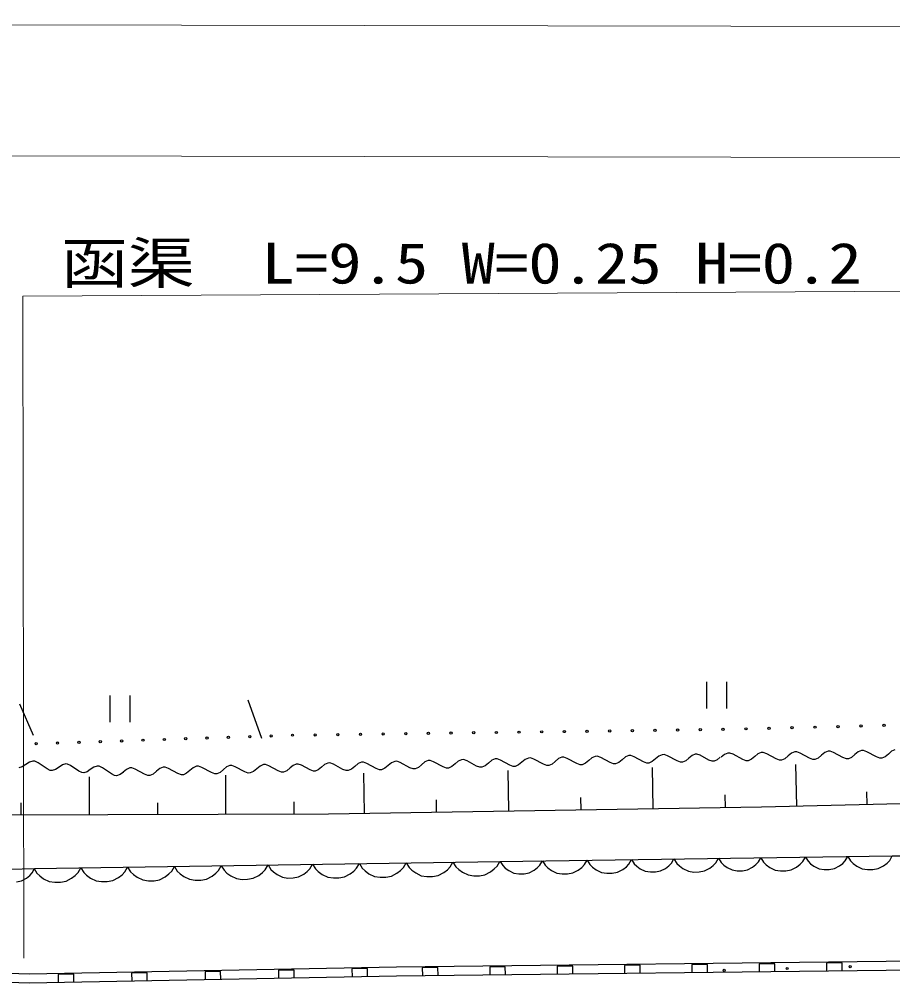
# Model space of a CAD drawing. Units: millimetres on the paper. Extents: x 40 to 680, y 20 to 380.
# Drawn here: x 453.3 to 492.49, y 282.95 to 326.18 of the extents above; entities that cross this region are included whole.
import ezdxf
from ezdxf.enums import TextEntityAlignment as Align

# ---------------------------------------------------------------- set-up
doc = ezdxf.new("R2010")
doc.units = ezdxf.units.MM
doc.layers.add('M-BGD', color=7, linetype='Continuous', lineweight=25)
doc.layers.add('M-STR-HTXT', color=7, linetype='Continuous', lineweight=13)
doc.styles.add('ＭＳ ゴシック', font='')
doc.styles.get('ＭＳ ゴシック').set_extended_font_data('MS Gothic')

msp = doc.modelspace()

# ---------------------------------------------------------------- linework, layer by layer
at = {"layer": 'M-BGD'}
for p, q in [((484.143, 296.447), (484.143, 295.247)), ((485.055, 295.247), (485.055, 296.447)), ((457.361, 295.837), (457.361, 294.637)), ((458.273, 294.637), (458.273, 295.837)), ((453.316, 295.461), (453.93, 294.05)), ((463.562, 295.645), (464.176, 293.927)), ((480.647, 293.142), (480.499, 293.078)), ((480.737, 293.144), (480.647, 293.142)), ((480.889, 293.088), (480.737, 293.144)), ((481.998, 293.116), (481.851, 292.992)), ((482.147, 293.179), (481.998, 293.116)), ((482.237, 293.182), (482.147, 293.179)), ((482.388, 293.125), (482.237, 293.182)), ((482.814, 292.896), (482.388, 293.125)), ((483.488, 293.145), (483.351, 293.03)), ((483.627, 293.204), (483.488, 293.145)), ((483.711, 293.207), (483.627, 293.204)), ((483.852, 293.154), (483.711, 293.207)), ((484.249, 292.94), (483.852, 293.154)), ((484.948, 293.189), (484.8, 293.066)), ((485.097, 293.251), (484.948, 293.189)), ((485.187, 293.253), (485.097, 293.251)), ((485.338, 293.196), (485.187, 293.253)), ((485.762, 292.964), (485.338, 293.196)), ((486.448, 293.217), (486.3, 293.094)), ((486.596, 293.28), (486.448, 293.217)), ((486.686, 293.282), (486.596, 293.28)), ((486.838, 293.224), (486.686, 293.282)), ((487.262, 292.992), (486.838, 293.224)), ((487.8, 293.123), (487.652, 293)), ((487.947, 293.245), (487.8, 293.123)), ((488.096, 293.308), (487.947, 293.245)), ((488.186, 293.31), (488.096, 293.308)), ((488.337, 293.253), (488.186, 293.31)), ((488.762, 293.021), (488.337, 293.253)), ((489.299, 293.151), (489.152, 293.028)), ((489.447, 293.274), (489.299, 293.151)), ((489.596, 293.337), (489.447, 293.274)), ((489.686, 293.339), (489.596, 293.337)), ((489.837, 293.281), (489.686, 293.339)), ((490.261, 293.049), (489.837, 293.281)), ((490.799, 293.18), (490.651, 293.057)), ((490.947, 293.302), (490.799, 293.18)), ((491.096, 293.365), (490.947, 293.302)), ((491.186, 293.367), (491.096, 293.365)), ((491.337, 293.31), (491.186, 293.367)), ((491.761, 293.078), (491.337, 293.31)), ((492.299, 293.208), (492.151, 293.085)), ((492.446, 293.331), (492.299, 293.208)), ((492.595, 293.394), (492.446, 293.331)), ((453.596, 292.74), (453.437, 292.632)), ((453.755, 292.847), (453.596, 292.74)), ((453.909, 292.895), (453.755, 292.847)), ((453.999, 292.888), (453.909, 292.895)), ((454.144, 292.817), (453.999, 292.888)), ((454.544, 292.544), (454.144, 292.817)), ((455.24, 292.722), (455.091, 292.621)), ((455.384, 292.767), (455.24, 292.722)), ((455.468, 292.76), (455.384, 292.767)), ((455.603, 292.693), (455.468, 292.76)), ((455.976, 292.439), (455.603, 292.693)), ((462.753, 292.695), (462.604, 292.631)), ((462.843, 292.697), (462.753, 292.695)), ((462.994, 292.641), (462.843, 292.697)), ((464.252, 292.732), (464.104, 292.668)), ((464.342, 292.734), (464.252, 292.732)), ((464.494, 292.678), (464.342, 292.734)), ((465.594, 292.698), (465.457, 292.582)), ((465.732, 292.757), (465.594, 292.698)), ((465.816, 292.759), (465.732, 292.757)), ((465.958, 292.707), (465.816, 292.759)), ((466.355, 292.493), (465.958, 292.707)), ((467.003, 292.741), (466.856, 292.617)), ((467.152, 292.805), (467.003, 292.741)), ((467.241, 292.807), (467.152, 292.805)), ((467.393, 292.751), (467.241, 292.807)), ((467.819, 292.521), (467.393, 292.751)), ((468.503, 292.778), (468.356, 292.655)), ((468.651, 292.842), (468.503, 292.778)), ((468.741, 292.844), (468.651, 292.842)), ((468.892, 292.788), (468.741, 292.844)), ((469.318, 292.559), (468.892, 292.788)), ((469.855, 292.692), (469.708, 292.568)), ((470.002, 292.816), (469.855, 292.692)), ((470.151, 292.88), (470.002, 292.816)), ((470.241, 292.882), (470.151, 292.88)), ((470.392, 292.826), (470.241, 292.882)), ((470.818, 292.596), (470.392, 292.826)), ((471.355, 292.73), (471.208, 292.606)), ((471.502, 292.853), (471.355, 292.73)), ((471.65, 292.917), (471.502, 292.853)), ((471.74, 292.919), (471.65, 292.917)), ((471.892, 292.863), (471.74, 292.919)), ((472.317, 292.634), (471.892, 292.863)), ((472.854, 292.767), (472.707, 292.643)), ((473.001, 292.891), (472.854, 292.767)), ((473.15, 292.955), (473.001, 292.891)), ((473.24, 292.957), (473.15, 292.955)), ((473.391, 292.901), (473.24, 292.957)), ((473.817, 292.671), (473.391, 292.901)), ((474.207, 292.681), (474.058, 292.617)), ((474.354, 292.805), (474.207, 292.681)), ((474.501, 292.928), (474.354, 292.805)), ((474.649, 292.992), (474.501, 292.928)), ((474.739, 292.994), (474.649, 292.992)), ((474.891, 292.938), (474.739, 292.994)), ((475.316, 292.709), (474.891, 292.938)), ((475.468, 292.652), (475.316, 292.709)), ((475.706, 292.718), (475.558, 292.655)), ((475.853, 292.842), (475.706, 292.718)), ((476, 292.966), (475.853, 292.842)), ((476.149, 293.03), (476, 292.966)), ((476.239, 293.032), (476.149, 293.03)), ((476.39, 292.976), (476.239, 293.032)), ((476.816, 292.746), (476.39, 292.976)), ((476.967, 292.69), (476.816, 292.746)), ((477.057, 292.692), (476.967, 292.69)), ((477.206, 292.756), (477.057, 292.692)), ((477.353, 292.88), (477.206, 292.756)), ((477.5, 293.003), (477.353, 292.88)), ((477.648, 293.067), (477.5, 293.003)), ((477.738, 293.069), (477.648, 293.067)), ((477.89, 293.013), (477.738, 293.069)), ((478.316, 292.784), (477.89, 293.013)), ((478.467, 292.727), (478.316, 292.784)), ((478.557, 292.73), (478.467, 292.727)), ((478.705, 292.793), (478.557, 292.73)), ((478.852, 292.917), (478.705, 292.793)), ((478.999, 293.041), (478.852, 292.917)), ((479.148, 293.104), (478.999, 293.041)), ((479.238, 293.107), (479.148, 293.104)), ((479.389, 293.051), (479.238, 293.107)), ((479.815, 292.821), (479.389, 293.051)), ((479.967, 292.765), (479.815, 292.821)), ((480.056, 292.767), (479.967, 292.765)), ((480.205, 292.831), (480.056, 292.767)), ((480.352, 292.955), (480.205, 292.831)), ((480.499, 293.078), (480.352, 292.955)), ((481.315, 292.859), (480.889, 293.088)), ((481.466, 292.802), (481.315, 292.859)), ((481.556, 292.805), (481.466, 292.802)), ((481.704, 292.868), (481.556, 292.805)), ((481.851, 292.992), (481.704, 292.868)), ((482.966, 292.84), (482.814, 292.896)), ((483.056, 292.842), (482.966, 292.84)), ((483.204, 292.906), (483.056, 292.842)), ((483.351, 293.03), (483.204, 292.906)), ((484.391, 292.887), (484.249, 292.94)), ((484.475, 292.89), (484.391, 292.887)), ((484.613, 292.949), (484.475, 292.89)), ((484.751, 293.065), (484.613, 292.949)), ((485.913, 292.907), (485.762, 292.964)), ((486.003, 292.909), (485.913, 292.907)), ((486.152, 292.971), (486.003, 292.909)), ((486.3, 293.094), (486.152, 292.971)), ((487.413, 292.935), (487.262, 292.992)), ((487.503, 292.937), (487.413, 292.935)), ((487.652, 293), (487.503, 292.937)), ((488.187, 290.872), (488.143, 292.745)), ((488.913, 292.964), (488.762, 293.021)), ((489.003, 292.965), (488.913, 292.964)), ((489.152, 293.028), (489.003, 292.965)), ((490.413, 292.992), (490.261, 293.049)), ((490.503, 292.994), (490.413, 292.992)), ((490.651, 293.057), (490.503, 292.994)), ((491.912, 293.021), (491.761, 293.078)), ((492.002, 293.022), (491.912, 293.021)), ((492.151, 293.085), (492.002, 293.022)), ((453.437, 292.632), (453.283, 292.584)), ((454.688, 292.473), (454.544, 292.544)), ((454.778, 292.466), (454.688, 292.473)), ((454.932, 292.514), (454.778, 292.466)), ((455.091, 292.621), (454.932, 292.514)), ((456.111, 292.372), (455.976, 292.439)), ((456.195, 292.366), (456.111, 292.372)), ((456.339, 292.41), (456.195, 292.366)), ((456.487, 292.511), (456.339, 292.41)), ((456.646, 292.619), (456.487, 292.511)), ((456.8, 292.667), (456.646, 292.619)), ((456.89, 292.66), (456.8, 292.667)), ((457.035, 292.588), (456.89, 292.66)), ((457.435, 292.316), (457.035, 292.588)), ((457.579, 292.244), (457.435, 292.316)), ((457.823, 292.285), (457.669, 292.237)), ((457.982, 292.393), (457.823, 292.285)), ((458.106, 292.518), (457.959, 292.395)), ((458.254, 292.582), (458.106, 292.518)), ((458.344, 292.584), (458.254, 292.582)), ((458.496, 292.528), (458.344, 292.584)), ((458.922, 292.299), (458.496, 292.528)), ((459.073, 292.243), (458.922, 292.299)), ((459.311, 292.308), (459.163, 292.245)), ((459.458, 292.432), (459.311, 292.308)), ((459.605, 292.556), (459.458, 292.432)), ((459.754, 292.62), (459.605, 292.556)), ((459.844, 292.622), (459.754, 292.62)), ((459.995, 292.566), (459.844, 292.622)), ((460.421, 292.336), (459.995, 292.566)), ((460.573, 292.28), (460.421, 292.336)), ((460.663, 292.282), (460.573, 292.28)), ((460.811, 292.346), (460.663, 292.282)), ((460.958, 292.47), (460.811, 292.346)), ((461.105, 292.593), (460.958, 292.47)), ((461.253, 292.657), (461.105, 292.593)), ((461.343, 292.659), (461.253, 292.657)), ((461.495, 292.603), (461.343, 292.659)), ((461.921, 292.374), (461.495, 292.603)), ((462.072, 292.317), (461.921, 292.374)), ((462.162, 292.32), (462.072, 292.317)), ((462.311, 292.383), (462.162, 292.32)), ((462.457, 292.507), (462.311, 292.383)), ((462.604, 292.631), (462.457, 292.507)), ((462.576, 290.516), (462.572, 292.263)), ((463.42, 292.411), (462.994, 292.641)), ((463.572, 292.355), (463.42, 292.411)), ((463.662, 292.357), (463.572, 292.355)), ((463.81, 292.421), (463.662, 292.357)), ((463.957, 292.545), (463.81, 292.421)), ((464.104, 292.668), (463.957, 292.545)), ((464.92, 292.449), (464.494, 292.678)), ((465.071, 292.392), (464.92, 292.449)), ((465.161, 292.395), (465.071, 292.392)), ((465.31, 292.458), (465.161, 292.395)), ((465.457, 292.582), (465.31, 292.458)), ((466.496, 292.44), (466.355, 292.493)), ((466.58, 292.442), (466.496, 292.44)), ((466.719, 292.502), (466.58, 292.442)), ((466.856, 292.617), (466.719, 292.502)), ((467.97, 292.465), (467.819, 292.521)), ((468.06, 292.467), (467.97, 292.465)), ((468.209, 292.531), (468.06, 292.467)), ((468.356, 292.655), (468.209, 292.531)), ((468.79, 290.554), (468.762, 292.343)), ((469.47, 292.502), (469.318, 292.559)), ((469.56, 292.505), (469.47, 292.502)), ((469.708, 292.568), (469.56, 292.505)), ((470.969, 292.54), (470.818, 292.596)), ((471.059, 292.542), (470.969, 292.54)), ((471.208, 292.606), (471.059, 292.542)), ((472.469, 292.577), (472.317, 292.634)), ((472.559, 292.58), (472.469, 292.577)), ((472.707, 292.643), (472.559, 292.58)), ((473.968, 292.615), (473.817, 292.671)), ((474.058, 292.617), (473.968, 292.615)), ((475.268, 290.657), (475.24, 292.476)), ((475.558, 292.655), (475.468, 292.652)), ((481.747, 290.759), (481.718, 292.61)), ((456.451, 290.499), (456.447, 292.184)), ((457.669, 292.237), (457.579, 292.244)), ((459.163, 292.245), (459.073, 292.243)), ((491.349, 290.946), (491.336, 291.506)), ((453.389, 290.49), (453.387, 291.018)), ((459.514, 290.507), (459.512, 291.022)), ((465.639, 290.524), (465.638, 291.058)), ((472.029, 290.605), (472.021, 291.147)), ((478.508, 290.708), (478.499, 291.258)), ((484.986, 290.81), (484.977, 291.37)), ((486.606, 290.836), (502.416, 291.204)), ((451.858, 290.486), (467.17, 290.529)), ((467.17, 290.529), (486.606, 290.836)), ((453.983, 288.069), (474.859, 288.392)), ((472.637, 288.147), (472.76, 288.359)), ((472.76, 288.359), (472.889, 288.151)), ((474.737, 288.18), (474.859, 288.392)), ((474.859, 288.392), (492.475, 288.638)), ((474.877, 288.392), (474.993, 288.204)), ((476.665, 288.227), (476.777, 288.419)), ((476.777, 288.419), (476.899, 288.22)), ((478.659, 288.245), (478.776, 288.447)), ((478.776, 288.447), (478.899, 288.248)), ((480.659, 288.273), (480.776, 288.474)), ((480.776, 288.474), (480.893, 288.286)), ((482.565, 288.309), (482.676, 288.501)), ((482.676, 288.501), (482.799, 288.303)), ((484.559, 288.327), (484.676, 288.529)), ((484.676, 288.529), (484.792, 288.341)), ((486.352, 288.248), (486.464, 288.364)), ((486.464, 288.364), (486.576, 288.555)), ((486.576, 288.555), (486.698, 288.357)), ((488.34, 288.26), (488.458, 288.382)), ((488.458, 288.382), (488.575, 288.583)), ((488.575, 288.583), (488.692, 288.395)), ((488.692, 288.395), (488.808, 288.283)), ((490.252, 288.303), (490.364, 288.418)), ((490.364, 288.418), (490.475, 288.61)), ((490.475, 288.61), (490.598, 288.412)), ((490.598, 288.412), (490.72, 288.293)), ((492.24, 288.315), (492.358, 288.436)), ((492.358, 288.436), (492.475, 288.638)), ((492.475, 288.638), (502.013, 288.699)), ((449.614, 287.946), (453.983, 288.069)), ((453.876, 287.874), (453.983, 288.069)), ((453.962, 288.068), (454.091, 287.86)), ((455.939, 287.889), (456.062, 288.101)), ((456.062, 288.101), (456.191, 287.893)), ((458.039, 287.921), (458.161, 288.133)), ((458.161, 288.133), (458.291, 287.925)), ((460.014, 287.826), (460.139, 287.954)), ((460.139, 287.954), (460.261, 288.166)), ((460.261, 288.166), (460.39, 287.958)), ((460.39, 287.958), (460.518, 287.834)), ((462.114, 287.858), (462.238, 287.986)), ((462.238, 287.986), (462.361, 288.198)), ((462.361, 288.198), (462.49, 287.99)), ((462.49, 287.99), (462.618, 287.866)), ((464.214, 287.891), (464.338, 288.019)), ((464.338, 288.019), (464.461, 288.231)), ((464.461, 288.231), (464.584, 288.033)), ((464.584, 288.033), (464.706, 287.915)), ((466.067, 287.816), (466.225, 287.938)), ((466.225, 287.938), (466.344, 288.06)), ((466.344, 288.06), (466.461, 288.262)), ((466.461, 288.262), (466.59, 288.054)), ((466.59, 288.054), (466.718, 287.93)), ((466.718, 287.93), (466.888, 287.806)), ((468.147, 287.826), (468.313, 287.954)), ((468.313, 287.954), (468.438, 288.082)), ((468.438, 288.082), (468.56, 288.294)), ((468.56, 288.294), (468.689, 288.086)), ((468.689, 288.086), (468.817, 287.962)), ((468.817, 287.962), (468.987, 287.839)), ((470.247, 287.858), (470.413, 287.987)), ((470.413, 287.987), (470.537, 288.115)), ((470.537, 288.115), (470.66, 288.327)), ((470.66, 288.327), (470.789, 288.119)), ((470.789, 288.119), (470.917, 287.995)), ((470.917, 287.995), (471.087, 287.871)), ((472.347, 287.891), (472.513, 288.019)), ((472.513, 288.019), (472.637, 288.147)), ((472.889, 288.151), (473.017, 288.027)), ((473.017, 288.027), (473.187, 287.904)), ((474.447, 287.923), (474.613, 288.052)), ((474.613, 288.052), (474.737, 288.18)), ((474.993, 288.204), (475.109, 288.091)), ((475.109, 288.091), (475.263, 287.979)), ((475.263, 287.979), (475.492, 287.869)), ((476.176, 287.878), (476.402, 287.995)), ((476.402, 287.995), (476.553, 288.111)), ((476.553, 288.111), (476.665, 288.227)), ((476.899, 288.22), (477.021, 288.102)), ((477.021, 288.102), (477.183, 287.984)), ((477.183, 287.984), (477.424, 287.868)), ((478.144, 287.878), (478.383, 288.001)), ((478.383, 288.001), (478.541, 288.123)), ((478.541, 288.123), (478.659, 288.245)), ((478.899, 288.248), (479.021, 288.13)), ((479.021, 288.13), (479.183, 288.012)), ((479.183, 288.012), (479.424, 287.896)), ((480.144, 287.906), (480.382, 288.029)), ((480.382, 288.029), (480.541, 288.151)), ((480.541, 288.151), (480.659, 288.273)), ((480.893, 288.286), (481.008, 288.174)), ((481.008, 288.174), (481.162, 288.062)), ((481.162, 288.062), (481.392, 287.951)), ((481.392, 287.951), (481.62, 287.916)), ((481.848, 287.919), (482.076, 287.961)), ((482.076, 287.961), (482.302, 288.078)), ((482.302, 288.078), (482.452, 288.194)), ((482.452, 288.194), (482.565, 288.309)), ((482.799, 288.303), (482.92, 288.184)), ((482.92, 288.184), (483.082, 288.067)), ((483.082, 288.067), (483.324, 287.95)), ((483.324, 287.95), (483.564, 287.913)), ((483.804, 287.917), (484.044, 287.96)), ((484.044, 287.96), (484.282, 288.083)), ((484.282, 288.083), (484.44, 288.206)), ((484.44, 288.206), (484.559, 288.327)), ((484.792, 288.341), (484.908, 288.228)), ((484.908, 288.228), (485.062, 288.116)), ((485.062, 288.116), (485.291, 288.005)), ((485.291, 288.005), (485.52, 287.971)), ((485.52, 287.971), (485.748, 287.974)), ((485.748, 287.974), (485.975, 288.015)), ((485.975, 288.015), (486.202, 288.132)), ((486.202, 288.132), (486.352, 288.248)), ((486.698, 288.357), (486.82, 288.239)), ((486.82, 288.239), (486.982, 288.121)), ((486.982, 288.121), (487.223, 288.004)), ((487.223, 288.004), (487.464, 287.968)), ((487.464, 287.968), (487.704, 287.971)), ((487.704, 287.971), (487.943, 288.015)), ((487.943, 288.015), (488.182, 288.138)), ((488.182, 288.138), (488.34, 288.26)), ((488.808, 288.283), (488.961, 288.171)), ((488.961, 288.171), (489.191, 288.06)), ((489.191, 288.06), (489.419, 288.025)), ((489.419, 288.025), (489.647, 288.028)), ((489.647, 288.028), (489.875, 288.07)), ((489.875, 288.07), (490.101, 288.187)), ((490.101, 288.187), (490.252, 288.303)), ((490.72, 288.293), (490.881, 288.176)), ((490.881, 288.176), (491.123, 288.059)), ((491.123, 288.059), (491.364, 288.022)), ((491.364, 288.022), (491.604, 288.026)), ((491.604, 288.026), (491.843, 288.069)), ((491.843, 288.069), (492.081, 288.192)), ((492.081, 288.192), (492.24, 288.315)), ((453.169, 287.467), (453.396, 287.514)), ((453.396, 287.514), (453.619, 287.636)), ((453.619, 287.636), (453.767, 287.756)), ((453.767, 287.756), (453.876, 287.874)), ((454.091, 287.86), (454.219, 287.736)), ((454.219, 287.736), (454.389, 287.613)), ((454.389, 287.613), (454.643, 287.491)), ((455.148, 287.457), (455.399, 287.503)), ((455.399, 287.503), (455.649, 287.632)), ((455.649, 287.632), (455.815, 287.761)), ((455.815, 287.761), (455.939, 287.889)), ((456.191, 287.893), (456.319, 287.769)), ((456.319, 287.769), (456.489, 287.645)), ((456.489, 287.645), (456.743, 287.523)), ((456.743, 287.523), (456.995, 287.485)), ((457.247, 287.489), (457.499, 287.535)), ((457.499, 287.535), (457.749, 287.665)), ((457.749, 287.665), (457.915, 287.793)), ((457.915, 287.793), (458.039, 287.921)), ((458.291, 287.925), (458.419, 287.801)), ((458.419, 287.801), (458.589, 287.678)), ((458.589, 287.678), (458.843, 287.556)), ((458.843, 287.556), (459.095, 287.518)), ((459.095, 287.518), (459.347, 287.522)), ((459.347, 287.522), (459.598, 287.568)), ((459.598, 287.568), (459.848, 287.697)), ((459.848, 287.697), (460.014, 287.826)), ((460.518, 287.834), (460.688, 287.71)), ((460.688, 287.71), (460.942, 287.588)), ((460.942, 287.588), (461.195, 287.55)), ((461.195, 287.55), (461.447, 287.554)), ((461.447, 287.554), (461.698, 287.6)), ((461.698, 287.6), (461.948, 287.73)), ((461.948, 287.73), (462.114, 287.858)), ((462.618, 287.866), (462.788, 287.743)), ((462.788, 287.743), (463.042, 287.621)), ((463.042, 287.621), (463.295, 287.583)), ((463.295, 287.583), (463.547, 287.587)), ((463.547, 287.587), (463.798, 287.633)), ((463.798, 287.633), (464.048, 287.762)), ((464.048, 287.762), (464.214, 287.891)), ((464.706, 287.915), (464.868, 287.797)), ((464.868, 287.797), (465.109, 287.681)), ((465.109, 287.681), (465.35, 287.645)), ((465.35, 287.645), (465.59, 287.648)), ((465.59, 287.648), (465.829, 287.692)), ((465.829, 287.692), (466.067, 287.816)), ((466.888, 287.806), (467.142, 287.684)), ((467.142, 287.684), (467.394, 287.646)), ((467.394, 287.646), (467.646, 287.65)), ((467.646, 287.65), (467.897, 287.696)), ((467.897, 287.696), (468.147, 287.826)), ((468.987, 287.839), (469.241, 287.717)), ((469.241, 287.717), (469.494, 287.679)), ((469.494, 287.679), (469.746, 287.683)), ((469.746, 287.683), (469.997, 287.728)), ((469.997, 287.728), (470.247, 287.858)), ((471.087, 287.871), (471.341, 287.749)), ((471.341, 287.749), (471.594, 287.711)), ((471.594, 287.711), (471.846, 287.715)), ((471.846, 287.715), (472.097, 287.761)), ((472.097, 287.761), (472.347, 287.891)), ((473.187, 287.904), (473.441, 287.782)), ((473.441, 287.782), (473.693, 287.744)), ((473.693, 287.744), (473.945, 287.748)), ((473.945, 287.748), (474.197, 287.793)), ((474.197, 287.793), (474.447, 287.923)), ((475.492, 287.869), (475.721, 287.834)), ((475.721, 287.834), (475.949, 287.837)), ((475.949, 287.837), (476.176, 287.878)), ((477.424, 287.868), (477.665, 287.831)), ((477.665, 287.831), (477.905, 287.834)), ((477.905, 287.834), (478.144, 287.878)), ((479.424, 287.896), (479.665, 287.859)), ((479.665, 287.859), (479.905, 287.862)), ((479.905, 287.862), (480.144, 287.906)), ((481.62, 287.916), (481.848, 287.919)), ((483.564, 287.913), (483.804, 287.917)), ((454.643, 287.491), (454.896, 287.453)), ((454.896, 287.453), (455.148, 287.457)), ((456.995, 287.485), (457.247, 287.489)), ((438.122, 283.776), (453.753, 283.346)), ((453.753, 283.346), (470.223, 283.653)), ((470.223, 283.653), (497.433, 283.968)), ((472.086, 283.625), (471.386, 283.617)), ((471.386, 283.617), (471.39, 283.267)), ((472.09, 283.275), (472.086, 283.625)), ((475.109, 283.66), (474.409, 283.652)), ((474.409, 283.652), (474.413, 283.302)), ((475.113, 283.31), (475.109, 283.66)), ((478.132, 283.695), (477.432, 283.687)), ((477.432, 283.687), (477.436, 283.337)), ((478.136, 283.345), (478.132, 283.695)), ((481.155, 283.73), (480.455, 283.722)), ((480.455, 283.722), (480.459, 283.372)), ((481.159, 283.38), (481.155, 283.73)), ((484.178, 283.765), (483.478, 283.757)), ((483.478, 283.757), (483.482, 283.407)), ((484.182, 283.415), (484.178, 283.765)), ((487.201, 283.8), (486.501, 283.792)), ((486.501, 283.792), (486.505, 283.442)), ((487.205, 283.45), (487.201, 283.8)), ((490.224, 283.835), (489.524, 283.827)), ((489.524, 283.827), (489.528, 283.477)), ((490.228, 283.485), (490.224, 283.835)), ((438.122, 283.376), (453.752, 282.946)), ((453.752, 282.946), (470.229, 283.253)), ((455.743, 283.333), (455.043, 283.32)), ((455.043, 283.32), (455.049, 282.97)), ((455.749, 282.983), (455.743, 283.333)), ((459.038, 283.394), (458.338, 283.381)), ((458.338, 283.381), (458.345, 283.031)), ((459.045, 283.044), (459.038, 283.394)), ((462.334, 283.456), (461.634, 283.443)), ((461.634, 283.443), (461.64, 283.093)), ((462.34, 283.106), (462.334, 283.456)), ((465.629, 283.517), (464.929, 283.504)), ((464.929, 283.504), (464.936, 283.154)), ((465.636, 283.167), (465.629, 283.517)), ((468.925, 283.579), (468.225, 283.566)), ((468.225, 283.566), (468.231, 283.216)), ((468.931, 283.229), (468.925, 283.579)), ((470.229, 283.253), (497.436, 283.568))]:
    msp.add_line(p, q, dxfattribs=at)
for centre in [(486.942, 294.364), (487.974, 294.39), (489.007, 294.415), (490.04, 294.441), (491.073, 294.466), (492.105, 294.492), (462.685, 293.957), (463.644, 293.989), (464.602, 294.021), (465.561, 294.053), (466.578, 294.067), (467.594, 294.08), (468.611, 294.094), (469.627, 294.108), (470.644, 294.121), (471.66, 294.135), (472.677, 294.149), (473.694, 294.162), (474.71, 294.176), (475.727, 294.19), (476.743, 294.203), (477.76, 294.217), (478.777, 294.231), (479.793, 294.244), (480.81, 294.258), (481.826, 294.272), (482.843, 294.286), (483.86, 294.299), (484.876, 294.313), (485.909, 294.339), (454.058, 293.669), (455.016, 293.701), (455.975, 293.733), (456.933, 293.765), (457.892, 293.797), (458.851, 293.829), (459.809, 293.861), (460.768, 293.893), (461.726, 293.925), (487.759, 283.584), (490.586, 283.67), (484.932, 283.498)]:
    msp.add_circle(centre, 0.05, dxfattribs=at)
at = {"layer": 'M-STR-HTXT'}
for p, q in [((332.632, 326.178), (540.783, 325.756)), ((332.638, 320.247), (540.783, 319.905)), ((494.722, 313.978), (453.463, 313.751)), ((453.463, 313.751), (453.498, 284.044))]:
    msp.add_line(p, q, dxfattribs=at)

# ---------------------------------------------------------------- texts
at = {"layer": 'M-STR-HTXT', "style": 'ＭＳ ゴシック', "width": 1.2}
msp.add_text('函渠\u3000L=9.5 W=0.25 H=0.2', height=1.833, dxfattribs=at).set_placement((455.17, 313.77), align=Align.BOTTOM_LEFT)

doc.saveas('drawing.dxf')
